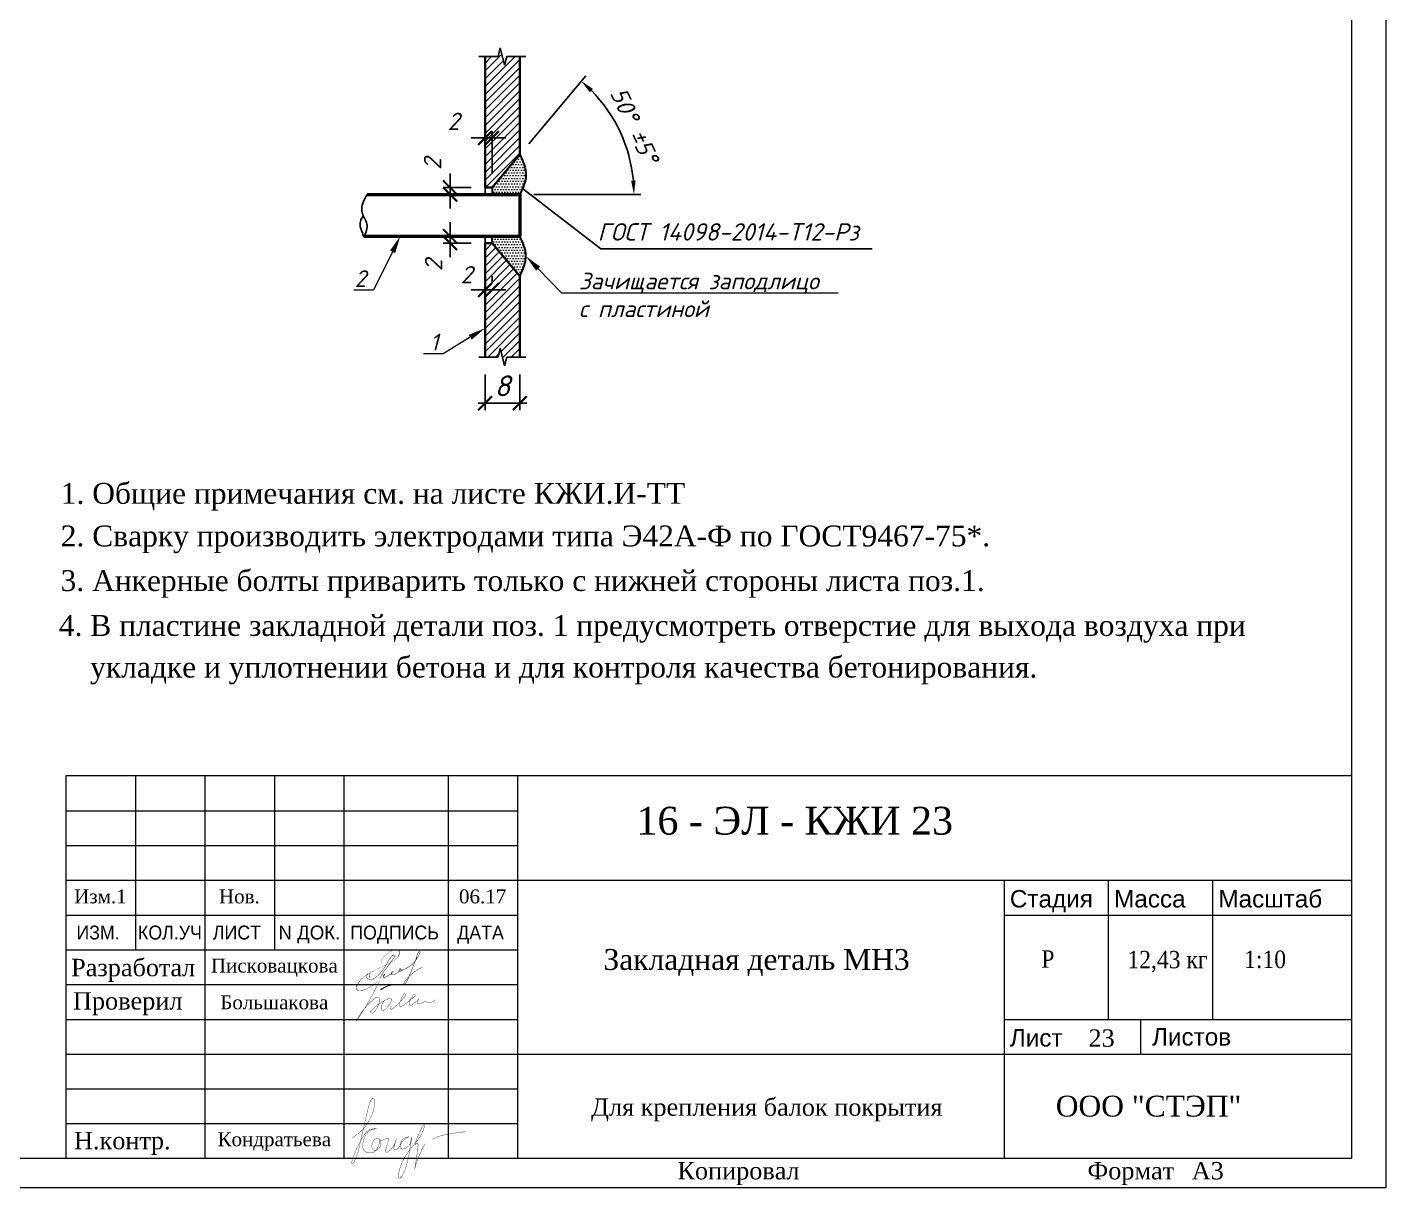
# Model space of a CAD drawing. Header units: millimetres. Extents: x 321124 to 407260, y -209908 to -138111.
# Drawn here: x 342040 to 361589, y -209908 to -193218 of the extents above; entities that cross this region are included whole.
import ezdxf
from ezdxf import colors
from ezdxf.entities.mleader import LeaderData, LeaderLine
from ezdxf.enums import TextEntityAlignment as Align
from ezdxf.math import Vec2, Vec3

# ---------------------------------------------------------------- set-up
doc = ezdxf.new("R2010")
doc.units = ezdxf.units.MM
doc.layers.get('Defpoints').update_dxf_attribs({"color": 1, "lineweight": 0})
for name, color, linetype, lineweight in [('!!! Подписи', 7, 'Continuous', 40), ('!!ПОДПИСИ', 7, 'Continuous', 13), ('#Dimensions', 7, 'Continuous', 9), ('k_ Арм. Каркасы', 1, 'Continuous', 35), ('k_ Арматура', 3, 'Continuous', 50), ('k_ Размеры', 7, 'Continuous', 15), ('k_ Штриховка', 8, 'Continuous', 5), ('к_Сварка', 132, 'Continuous', 30), ('размеры', 5, 'Continuous', 20), ('тонкие', 250, 'Continuous', 5), ('Штамп', 7, 'Continuous', 5)]:
    doc.layers.add(name, color=color, linetype=linetype, lineweight=lineweight)
doc.styles.add('20', font='arial.ttf', dxfattribs={"height": 200})
doc.styles.add('25', font='times.ttf', dxfattribs={"height": 250})
doc.styles.add('300', font='times.ttf', dxfattribs={"width": 0.9, "height": 300})
doc.styles.add('350', font='times.ttf', dxfattribs={"height": 350})
doc.styles.get("Standard").update_dxf_attribs({"font": 'isocpeur.ttf'})
doc.styles.add('STEP PR', font='isocpeui.ttf')
doc.styles.add('style25', font='times.ttf', dxfattribs={"height": 250})
doc.styles.add('style30', font='times.ttf', dxfattribs={"height": 300})
doc.dimstyles.new('10', dxfattribs={"dimtxt": 300, "dimasz": 200, "dimexe": 100, "dimexo": 250, "dimgap": 100, "dimtad": 1, "dimdec": 0, "dimlfac": 0.1, "dimdsep": 46, "dimtxsty": '300', "dimblk": 'ARCHTICK', "dimcen": 100, "dimdle": 100, "dimadec": 0, "dimazin": 2, "dimtfac": 1, "dimtdec": 0, "dimtmove": 1, "dimatfit": 3, "dimfxl": 0, "dimtolj": 1, "dimtzin": 0, "dimarcsym": 0})
doc.dimstyles.new('100!', dxfattribs={"dimscale": 100, "dimtxt": 2.5, "dimasz": 2, "dimexe": 1, "dimexo": 2, "dimgap": 0.7, "dimtad": 1, "dimdec": 4, "dimlfac": -1, "dimdsep": 46, "dimtxsty": 'Standard', "dimblk": 'ARCHTICK', "dimcen": 2, "dimdle": 1, "dimclrt": 1, "dimadec": 4, "dimazin": 0, "dimtfac": 1, "dimtdec": 4, "dimtofl": 0, "dimtmove": 1, "dimatfit": 3, "dimfxl": 0, "dimtolj": 1, "dimtzin": 0, "dimarcsym": 0})
doc.dimstyles.new('STEP PR', dxfattribs={"dimscale": 100, "dimtxt": 2.5, "dimasz": 2, "dimexe": 1, "dimexo": 2, "dimgap": 1, "dimtad": 1, "dimdec": 4, "dimlfac": -1, "dimtxsty": 'STEP PR', "dimblk": 'ARCHTICK', "dimcen": 2, "dimdle": 1.5, "dimclrt": 7, "dimadec": 0, "dimazin": 0, "dimtfac": 1, "dimtdec": 4, "dimtmove": 1, "dimatfit": 3, "dimldrblk": 'DOTSMALL', "dimfxl": 0, "dimtolj": 1, "dimtzin": 0, "dimarcsym": 0})

# ---------------------------------------------------------------- blocks, each defined once
blk = doc.blocks.new('ЭлПодпись_ Кондратьева')
at = {"lineweight": 5, "const_width": 0.05}
for points in [[(-0.78, 3.02), (-0.64, 3.11), (-0.46, 3.21), (-0.26, 3.32), (-0.04, 3.44), (0.19, 3.58), (0.42, 3.73), (0.65, 3.89), (0.87, 4.05), (1.08, 4.23), (1.27, 4.41), (1.44, 4.6), (1.6, 4.78), (1.75, 4.96), (1.88, 5.14), (2, 5.31), (2.1, 5.46), (2.2, 5.6), (2.28, 5.73), (2.36, 5.84), (2.42, 5.95), (2.48, 6.04), (2.53, 6.13), (2.58, 6.22), (2.62, 6.29), (2.66, 6.37), (2.69, 6.44), (2.72, 6.52), (2.75, 6.59), (2.78, 6.66), (2.8, 6.74), (2.83, 6.81), (2.86, 6.89), (2.88, 6.97), (2.91, 7.05), (2.94, 7.13), (2.96, 7.22), (2.99, 7.3), (3.02, 7.39), (3.04, 7.48), (3.07, 7.57), (3.09, 7.66), (3.11, 7.74), (3.13, 7.83), (3.15, 7.91), (3.15, 7.98), (3.15, 8.06), (3.14, 8.12), (3.13, 8.18), (3.1, 8.23), (3.06, 8.27), (3.01, 8.3), (2.95, 8.31), (2.9, 8.32), (2.83, 8.31), (2.77, 8.28), (2.71, 8.24), (2.65, 8.18), (2.59, 8.11), (2.53, 8.03), (2.47, 7.93), (2.42, 7.83), (2.36, 7.73), (2.31, 7.62), (2.27, 7.52), (2.22, 7.42), (2.18, 7.32), (2.13, 7.22), (2.09, 7.12), (2.05, 7.02), (2.01, 6.92), (1.96, 6.81), (1.92, 6.69), (1.87, 6.56), (1.82, 6.43), (1.77, 6.29), (1.71, 6.14), (1.66, 5.98), (1.6, 5.81), (1.53, 5.63), (1.46, 5.44), (1.39, 5.24), (1.32, 5.03), (1.24, 4.82), (1.16, 4.61), (1.09, 4.4), (1.01, 4.18), (0.93, 3.97), (0.86, 3.77), (0.78, 3.58), (0.71, 3.39), (0.65, 3.2), (0.58, 3.03), (0.52, 2.85), (0.46, 2.68), (0.39, 2.51), (0.33, 2.34), (0.27, 2.17), (0.21, 2), (0.15, 1.83), (0.09, 1.66), (0.04, 1.5), (-0.02, 1.35), (-0.07, 1.21), (-0.12, 1.08), (-0.17, 0.96), (-0.21, 0.86), (-0.26, 0.76), (-0.3, 0.68), (-0.34, 0.6), (-0.38, 0.52), (-0.42, 0.46), (-0.45, 0.39), (-0.48, 0.33), (-0.52, 0.27), (-0.54, 0.21), (-0.58, 0.14), (-0.63, 0.07), (-0.85, -0.3)], [(1.15, 3.42), (1.2, 3.47), (1.25, 3.52), (1.29, 3.57), (1.34, 3.61), (1.4, 3.66), (1.45, 3.7), (1.51, 3.74), (1.57, 3.78), (1.63, 3.82), (1.7, 3.85), (1.77, 3.88), (1.85, 3.91), (1.94, 3.94), (2.03, 3.96), (2.12, 3.97), (2.22, 3.98), (2.32, 3.99), (2.42, 4), (2.51, 4), (2.6, 4), (2.68, 4), (2.74, 4), (2.79, 3.99), (2.82, 3.99), (2.84, 3.98), (2.83, 3.98), (2.8, 3.97), (2.75, 3.97), (2.62, 3.95), (2.54, 3.94), (2.45, 3.93), (2.35, 3.92), (2.26, 3.91), (2.16, 3.89), (2.07, 3.87), (1.99, 3.84), (1.91, 3.81), (1.84, 3.78), (1.77, 3.75), (1.71, 3.71), (1.65, 3.67), (1.6, 3.62), (1.55, 3.58), (1.5, 3.53), (1.45, 3.48), (1.4, 3.43), (1.35, 3.38), (1.3, 3.32), (1.25, 3.26), (1.21, 3.2), (1.16, 3.14), (1.12, 3.08), (1.08, 3.02), (1.04, 2.96), (1.01, 2.9), (0.97, 2.83), (0.94, 2.77), (0.91, 2.7), (0.88, 2.64), (0.85, 2.57), (0.79, 2.44)], [(-0.85, -0.3), (-0.95, -0.44), (-1.04, -0.54), (-1.17, -0.59), (-1.25, -0.56), (-1.25, -0.5), (-1.24, -0.42), (-1.22, -0.35), (-1.19, -0.26), (-1.13, -0.13), (-1.1, -0.03), (-1.05, 0.07), (-1.02, 0.16), (-0.97, 0.25), (-0.92, 0.37), (-0.85, 0.48), (-0.71, 0.72), (-0.58, 0.94), (-0.47, 1.17), (-0.4, 1.31), (-0.26, 1.53), (-0.21, 1.64), (-0.06, 1.85), (0.12, 2.13), (0.39, 2.5), (0.53, 2.7), (0.61, 2.79), (0.75, 2.95), (0.99, 3.25), (1.15, 3.42)], [(0.79, 2.44), (0.7, 2.18), (0.65, 1.95), (0.61, 1.77), (0.59, 1.61), (0.59, 1.48), (0.61, 1.37), (0.63, 1.28), (0.66, 1.2), (0.69, 1.13), (0.72, 1.07), (0.75, 1.02), (0.79, 0.97), (0.83, 0.93), (0.87, 0.9), (0.91, 0.87), (0.95, 0.84), (0.99, 0.81), (1.02, 0.78), (1.06, 0.76), (1.1, 0.74), (1.14, 0.72), (1.18, 0.7), (1.22, 0.69), (1.26, 0.67), (1.3, 0.66), (1.34, 0.65), (1.38, 0.64), (1.42, 0.63), (1.46, 0.63), (1.51, 0.62), (1.55, 0.62), (1.59, 0.61), (1.64, 0.61), (1.69, 0.61), (1.73, 0.61), (1.78, 0.61), (1.83, 0.61), (1.87, 0.62), (1.92, 0.62), (1.97, 0.63), (2.02, 0.65), (2.07, 0.66), (2.13, 0.69), (2.18, 0.71), (2.24, 0.74), (2.29, 0.78), (2.36, 0.83), (2.42, 0.88), (2.49, 0.94), (2.56, 1.01), (2.64, 1.1), (2.72, 1.22), (2.81, 1.36), (2.9, 1.54), (3, 1.76), (3.1, 2.03)], [(3.1, 2.03), (3.13, 2.05), (3.14, 2.09), (3.15, 2.14), (3.15, 2.19), (3.15, 2.25), (3.13, 2.31), (3.1, 2.36), (3.07, 2.41), (3.03, 2.45), (2.97, 2.48), (2.91, 2.51), (2.85, 2.52), (2.78, 2.53), (2.71, 2.53), (2.64, 2.53), (2.58, 2.51), (2.51, 2.49), (2.45, 2.46), (2.39, 2.43), (2.33, 2.39), (2.28, 2.35), (2.23, 2.3), (2.19, 2.24), (2.14, 2.18), (2.1, 2.12), (2.07, 2.05), (2.03, 1.98), (2.01, 1.9), (1.98, 1.82), (1.96, 1.75), (1.94, 1.67), (1.92, 1.59), (1.91, 1.5), (1.91, 1.42), (1.91, 1.35), (1.91, 1.27), (1.93, 1.2), (1.95, 1.13), (1.98, 1.07), (2.02, 1.01), (2.07, 0.96), (2.13, 0.92), (2.19, 0.89), (2.27, 0.87), (2.35, 0.86), (2.43, 0.86), (2.52, 0.88), (2.61, 0.91), (2.71, 0.97), (2.8, 1.03), (2.89, 1.11), (2.98, 1.2), (3.06, 1.3), (3.13, 1.4), (3.19, 1.51), (3.23, 1.62), (3.26, 1.73), (3.27, 1.84), (3.28, 1.94), (3.27, 2.04), (3.26, 2.12), (3.24, 2.19), (3.22, 2.24), (3.2, 2.28), (3.19, 2.3), (3.17, 2.29), (3.17, 2.28), (3.17, 2.26), (3.19, 2.23), (3.22, 2.21), (3.26, 2.19), (3.32, 2.18), (3.4, 2.18), (3.5, 2.2), (3.61, 2.22), (3.72, 2.25), (3.84, 2.29), (3.95, 2.32), (4.06, 2.35), (4.15, 2.38), (4.24, 2.4), (4.3, 2.41), (4.36, 2.42), (4.39, 2.41), (4.42, 2.38), (4.43, 2.35), (4.43, 2.29), (4.41, 2.22), (4.38, 2.14), (4.34, 2.03), (4.3, 1.91), (4.24, 1.79), (4.18, 1.65), (4.12, 1.51), (4.06, 1.37), (4, 1.23), (3.94, 1.09), (3.89, 0.96), (3.85, 0.84), (3.82, 0.72), (3.79, 0.63), (3.79, 0.54), (3.8, 0.48), (3.82, 0.43), (3.87, 0.41), (3.93, 0.41), (4.01, 0.42), (4.1, 0.46), (4.19, 0.5), (4.29, 0.55), (4.39, 0.62), (4.49, 0.68), (4.59, 0.75), (4.67, 0.83), (4.76, 0.9), (4.84, 0.98), (4.92, 1.07), (4.99, 1.15), (5.06, 1.24), (5.12, 1.34), (5.18, 1.44), (5.24, 1.54), (5.3, 1.64), (5.35, 1.74), (5.39, 1.83), (5.43, 1.92), (5.47, 2), (5.5, 2.07), (5.53, 2.13), (5.55, 2.17), (5.56, 2.21), (5.57, 2.22), (5.57, 2.22), (5.56, 2.21), (5.55, 2.18), (5.53, 2.13), (5.5, 2.07), (5.46, 1.98), (5.42, 1.89), (5.38, 1.79), (5.33, 1.68), (5.28, 1.57), (5.23, 1.46), (5.18, 1.35), (5.13, 1.24), (5.09, 1.14), (5.06, 1.05), (5.03, 0.97), (5.01, 0.89), (5, 0.82), (5, 0.75), (5.02, 0.7), (5.06, 0.65), (5.11, 0.62), (5.17, 0.6), (5.24, 0.59), (5.32, 0.6), (5.41, 0.63), (5.51, 0.68), (5.61, 0.76), (5.71, 0.87), (5.81, 0.99), (5.92, 1.13), (6.03, 1.27), (6.15, 1.42), (6.28, 1.57), (6.41, 1.7), (6.54, 1.82), (6.69, 1.92), (6.83, 2), (6.97, 2.06), (7.1, 2.11), (7.21, 2.14), (7.3, 2.17), (7.35, 2.19), (7.36, 2.2), (7.33, 2.21), (7.26, 2.22), (7.16, 2.22), (7.04, 2.21), (6.9, 2.18), (6.75, 2.15), (6.61, 2.09), (6.48, 2.02), (6.36, 1.93), (6.26, 1.81), (6.17, 1.69), (6.1, 1.56), (6.04, 1.42), (6, 1.28), (5.97, 1.15), (5.95, 1.03), (5.95, 0.93), (5.96, 0.83), (5.98, 0.76), (6.02, 0.69), (6.07, 0.65), (6.14, 0.61), (6.22, 0.59), (6.32, 0.59), (6.43, 0.6), (6.56, 0.63), (6.69, 0.67), (6.82, 0.72), (6.96, 0.79), (7.08, 0.86), (7.2, 0.94), (7.3, 1.03), (7.38, 1.13), (7.44, 1.23), (7.49, 1.33), (7.53, 1.44), (7.56, 1.54), (7.58, 1.64), (7.6, 1.73), (7.62, 1.81), (7.64, 1.89), (7.67, 1.95), (7.69, 2), (7.71, 2.04), (7.73, 2.06), (7.75, 2.07), (7.76, 2.06), (7.76, 2.04), (7.75, 2), (7.74, 1.95), (7.72, 1.87), (7.69, 1.78), (7.65, 1.67), (7.61, 1.54), (7.56, 1.39), (7.51, 1.22), (7.46, 1.03), (7.4, 0.81), (7.33, 0.59), (7.26, 0.34), (7.19, 0.08), (7.11, -0.19), (7.02, -0.47), (6.92, -0.76), (6.81, -1.05), (6.7, -1.35), (6.58, -1.64), (6.46, -1.93), (6.33, -2.2), (6.2, -2.46), (6.07, -2.7), (5.93, -2.92), (5.8, -3.11), (5.67, -3.26), (5.55, -3.38), (5.44, -3.47), (5.34, -3.51), (5.26, -3.51), (5.21, -3.47), (5.18, -3.38), (5.18, -3.24), (5.21, -3.06), (5.27, -2.85), (5.34, -2.6), (5.44, -2.34), (5.56, -2.06), (5.69, -1.78), (5.84, -1.5), (6, -1.23), (6.16, -0.97), (6.34, -0.72), (6.53, -0.48), (6.72, -0.25), (6.91, -0.02), (7.11, 0.19), (7.31, 0.4), (7.51, 0.59), (7.71, 0.78), (7.9, 0.97), (8.09, 1.15), (8.28, 1.32), (8.46, 1.49), (8.63, 1.67), (8.79, 1.84), (8.94, 2.01), (9.08, 2.19), (9.2, 2.36), (9.32, 2.53), (9.42, 2.7), (9.51, 2.86), (9.59, 3.02), (9.65, 3.18), (9.71, 3.32), (9.74, 3.45), (9.76, 3.56), (9.76, 3.63), (9.73, 3.66), (9.68, 3.65), (9.59, 3.57), (9.47, 3.42), (9.32, 3.21), (9.14, 2.94), (8.95, 2.63), (8.75, 2.3), (8.56, 1.98), (8.4, 1.68), (8.26, 1.42), (8.16, 1.22), (8.11, 1.1), (8.11, 1.04), (8.14, 1.03), (8.2, 1.06), (8.27, 1.11), (8.34, 1.15), (8.42, 1.19), (8.48, 1.2), (8.52, 1.17), (8.53, 1.09), (8.53, 0.98), (8.52, 0.83), (8.48, 0.64), (8.43, 0.41), (8.37, 0.16), (8.29, -0.13), (8.21, -0.45), (8.12, -0.78), (8.02, -1.12), (7.93, -1.44), (7.85, -1.74), (7.77, -2.01), (7.71, -2.22), (7.67, -2.37), (7.64, -2.44), (7.64, -2.45), (7.66, -2.4), (7.7, -2.3), (7.75, -2.16), (7.81, -2), (7.88, -1.81), (7.97, -1.63), (8.06, -1.44), (8.16, -1.25), (8.26, -1.07), (8.37, -0.89), (8.47, -0.71), (8.58, -0.54), (8.69, -0.36), (8.8, -0.19), (8.9, -0.01), (9, 0.16), (9.1, 0.32), (9.2, 0.47), (9.31, 0.62), (9.41, 0.75), (9.53, 0.86), (9.65, 0.96)], [(10.68, 1.41), (10.93, 1.54), (11.14, 1.63), (11.33, 1.69), (11.49, 1.74), (11.63, 1.76), (11.75, 1.78), (11.88, 1.79), (12, 1.8), (12.14, 1.82), (12.3, 1.85), (12.54, 1.87), (12.86, 1.9), (13.29, 1.92), (13.87, 1.95), (14.62, 1.96), (15.57, 1.97)]]:
    blk.add_lwpolyline(points, dxfattribs=at)
blk = doc.blocks.new('ЭлПодп_ Большакова')
at = {"const_width": 0.05}
for points in [[(5.12, 5.48, -0.036246), (1.8, -0.28, -0.114701), (4.56, 3.12, -0.335137), (5.18, 2.99, -0.174838), (4.3, 0.97, -0.569219), (3.84, 1.1, -0.132581), (6.51, 3, -0.31779), (6.89, 2.84, -0.148184), (5.92, 1.4, -0.449829), (5.4, 1.4, -0.193685), (5.78, 2.63)], [(6.96, 1.99, 0.240539), (6.72, 1.57, 0.67885), (7, 1.5, 0.047623), (8.8, 3.3, 0.477245), (8.69, 3.72, 0.098829), (7.95, 2.04, 0.574418), (8.28, 1.85, 0.049964), (10.23, 3.33, 1.208797), (9.97, 3.5, 0.113838), (9.38, 2.17, 0.60443), (9.76, 2.07, 0.055054), (10.77, 2.91, 0.108555), (10.59, 2.24, 0.175998), (11.28, 2.42, -0.218146), (12.13, 2.42, 0.234828), (13.14, 2.81)]]:
    blk.add_lwpolyline(points, format="xyb", dxfattribs=at)
blk.add_lwpolyline([(5.3, 4.24, 0.2, 0.05, -0.154207), (7.29, 4.98, 0.05, 0.05, 0)], format="xyseb")
blk = doc.blocks.new('ЭлПодп_ Писковацкова')
at = {"ltscale": 100}
h = blk.add_hatch(color=256, dxfattribs=at)
h.paths.add_polyline_path([(-0.32, -2.25, -0.120674), (1.18, -0.19, -0.003894), (1.52, 0.04, 0.005406), (1.05, -0.28, 0.120674), (-0.46, -2.34, 0.618253), (0.21, -3.26, 0.144344), (2.27, -2.61, 0.018148), (3.43, -1.89, -0.016031), (2.41, -2.52, -0.144344), (0.35, -3.17, -0.618253)])
h.paths.add_polyline_path([(8.88, 5.93, 0.13127), (8.02, 5.92, 0.001442), (7.99, 5.9, -0.037089), (8.75, 5.84, -0.412279), (9.18, 5.14, -0.047626), (8.73, 4.11, 0.13439), (9.32, 5.23, 0.412279)])
h = blk.add_hatch(color=256, dxfattribs=at)
edge = h.paths.add_edge_path()
edge.add_arc((5.78, -0.18), 0.156, 186.9947, 274.7415, ccw=False)
edge.add_arc((6.88, -0.17), 1.26, 158.1585, 181.4107, ccw=False)
edge.add_arc((5.97, 0.13), 0.314, 114.0607, 146.8585, ccw=False)
edge.add_arc((5.87, 0.35), 0.0718, -44.2735, 112.4585, ccw=False)
edge.add_arc((-94.96, 64.37), 119.52, 327.4419, 327.5797, ccw=False)
edge.add_arc((6.26, -0.24), 0.574, 148.7118, 176.4657)
edge.add_arc((5.92, -0.2), 0.229, 180.6909, 221.2684)
edge.add_arc((5.74, -0.29), 0.0681, 273.0544, 313.6319)
blk.add_hatch(color=256, dxfattribs=at).paths.add_polyline_path([(7.71, 0.77, -0.13099), (7.52, 0.73, -0.457938), (7.46, 0.79, -0.035865), (7.5, 0.94, 0.073282), (7.41, 0.77, 0.062982), (7.34, 0.54)])
for points, const_width in [([(5.21, 2.93, -0.233334), (5.38, 3.9, -0.174568), (8.02, 5.92, -0.13127), (8.88, 5.93, -0.412279), (9.32, 5.23, -0.174651), (8.46, 3.86, -0.08251), (6.76, 2.73, 0.060149), (1.18, -0.19, 0.120674), (-0.32, -2.25, 0.618253), (0.35, -3.17, 0.144344), (2.41, -2.52, 0.032048), (4.42, -1.2)], 0.05), ([(8.28, 4.56, 0.116613), (8.02, 4.75, 0.235202), (7.65, 4.68, 0.049514), (6.65, 3.28, -0.043476), (5.36, 1.2, -0.055055), (3.68, -0.43, -0.20167), (2.53, -0.72, -0.170845), (1.85, -0.3, -0.173578), (1.89, 0.33, -0.32678), (2.21, 0.55, -0.331888), (2.47, 0.41, -0.059302), (2.44, -0.15, 0.621611), (2.58, -0.18), (2.67, -0.09)], 0.1), ([(4.88, -0.47, -0.057291), (5.86, 1.22, 0.008489), (8.28, 4.56)], 0.1), ([(7.99, 5.9, -0.037089), (8.75, 5.84, -0.412279), (9.18, 5.14, -0.047626), (8.73, 4.11, -0.047626)], 0.05), ([(14.41, 2.03, 0.05803), (12.59, 0.97, 0.073128), (10.68, -0.83, 0.095936), (10.18, -1.81, 0.890388), (10.33, -1.91, 0.077303), (10.97, -0.96, 0.016701), (12.34, 2.28, 0.028782), (13.13, 4.51, -0.052172), (13.59, 5.51, -0.706562), (13.86, 5.39, -0.044295), (13.54, 4.61, -0.055726), (12.44, 3, -0.091431), (9.78, 1.29, -0.530665), (9.68, 1.37, -0.191005), (9.73, 1.53)], 0.1), ([(2.32, 0.54, 0.014412), (1.05, -0.28, 0.120674), (-0.46, -2.34, 0.618253), (0.21, -3.26, 0.144344), (2.27, -2.61, 0.032048), (4.29, -1.29)], 0.05), ([(9.86, 1.61, -0.098957), (9.54, 1.18, -0.095894), (9.22, 1.04, -0.516977), (9.09, 1.18, -0.051005), (9.18, 1.49, -0.095958), (9.33, 1.72, -0.627395), (9.52, 1.67, -0.126867), (9.45, 1.42, -0.026848), (9.04, 0.99, -0.12797), (7.56, 0.29, -0.408838), (7.33, 0.46, -0.085013), (7.41, 0.77, -0.174263), (7.68, 1.11, -0.429276), (7.84, 0.98, -0.125956), (7.71, 0.77), (7.23, 0.47, -0.049685), (5.79, -0.34, -0.402742), (5.62, -0.2, -0.101806), (5.71, 0.3, -0.144093), (5.85, 0.42, -0.815086), (5.92, 0.3, -0.000602), (5.77, 0.06, 0.121695), (5.69, -0.21, 0.209904), (5.76, -0.37)], 0.1)]:
    blk.add_lwpolyline(points, format="xyb", dxfattribs=dict(at, const_width=const_width))
blk.add_solid([(13.07, 4.31), (12.82, 3.48), (13.1, 4.15), (13.27, 4.13)], dxfattribs=at)
blk = doc.blocks.new('_ArchTick')
at = {"color": 0, "linetype": 'ByBlock', "const_width": 0.15}
blk.add_lwpolyline([(-0.5, -0.5), (0.5, 0.5)], dxfattribs=at)
blk = doc.blocks.new('*D122')
at = {"color": 0, "lineweight": -2}
for p, q in [((348628, -194811), (348428, -194811)), ((348628, -195323), (348628, -194711)), ((348628, -194811), (348728, -194811)), ((348728, -195323), (348728, -194711)), ((348728, -194811), (348928, -194811))]:
    blk.add_line(p, q, dxfattribs=at)
at = {"layer": 'Defpoints', "color": 0, "lineweight": 0}
for p in [(348728, -194811), (348628, -195523), (348728, -195523)]:
    blk.add_point(p, dxfattribs=at)
at = {"color": 0, "lineweight": -2, "xscale": 200, "yscale": 200, "zscale": 200}
blk.add_blockref('_ArchTick', (348628, -194811), dxfattribs=at)
at = {"color": 0, "lineweight": -2, "xscale": 200, "yscale": 200, "zscale": 200, "rotation": 180}
blk.add_blockref('_ArchTick', (348728, -194811), dxfattribs=at)
at = {"color": 7, "insert": (348175, -194572), "char_height": 250, "attachment_point": 5, "style": 'STEP PR'}
blk.add_mtext('\\A1;2', dxfattribs=at)
blk = doc.blocks.new('_DotSmall')
at = {"color": 0, "linetype": 'ByBlock', "const_width": 0.5}
blk.add_lwpolyline([(-0.0625, 0, 1), (0.0625, 0, 1)], format="xyb", close=True, dxfattribs=at)
blk = doc.blocks.new('*D123')
at = {"color": 0, "lineweight": -2}
for p, q in [((348124, -195523), (348124, -195323)), ((348428, -195523), (348024, -195523)), ((348428, -195623), (348024, -195623)), ((348124, -195523), (348124, -195623)), ((348124, -195623), (348124, -195823))]:
    blk.add_line(p, q, dxfattribs=at)
at = {"layer": 'Defpoints', "color": 0, "lineweight": 0}
for p in [(348124, -195623), (348628, -195523), (348628, -195623)]:
    blk.add_point(p, dxfattribs=at)
at = {"color": 0, "lineweight": -2, "xscale": 200, "yscale": 200, "zscale": 200}
for p, rotation in [((348124, -195523), 270), ((348124, -195623), 90)]:
    blk.add_blockref('_ArchTick', p, dxfattribs=dict(at, rotation=rotation))
at = {"color": 7, "insert": (347872, -195184), "char_height": 250, "attachment_point": 5, "rotation": 90, "style": 'STEP PR'}
blk.add_mtext('\\A1;2', dxfattribs=at)
blk = doc.blocks.new('*D124')
at = {"color": 0, "lineweight": -2}
for p, q in [((348628, -196523), (348628, -197096)), ((348728, -196796), (348728, -196896)), ((348628, -196996), (348428, -196996)), ((348628, -196996), (348728, -196996)), ((348728, -196996), (348928, -196996))]:
    blk.add_line(p, q, dxfattribs=at)
at = {"layer": 'Defpoints', "color": 0, "lineweight": 0}
for p in [(348628, -196323), (348728, -196996), (348728, -196996)]:
    blk.add_point(p, dxfattribs=at)
at = {"color": 0, "lineweight": -2, "xscale": 200, "yscale": 200, "zscale": 200}
blk.add_blockref('_ArchTick', (348628, -196996), dxfattribs=at)
at = {"color": 0, "lineweight": -2, "xscale": 200, "yscale": 200, "zscale": 200, "rotation": 180}
blk.add_blockref('_ArchTick', (348728, -196996), dxfattribs=at)
at = {"color": 7, "insert": (348362, -196777), "char_height": 250, "attachment_point": 5, "style": 'STEP PR'}
blk.add_mtext('\\A1;2', dxfattribs=at)
blk = doc.blocks.new('*D125')
at = {"color": 0, "lineweight": -2}
for p, q in [((348124, -196223), (348124, -196023)), ((348428, -196223), (348024, -196223)), ((348124, -196223), (348124, -196323)), ((348428, -196323), (348024, -196323)), ((348124, -196323), (348124, -196523))]:
    blk.add_line(p, q, dxfattribs=at)
at = {"layer": 'Defpoints', "color": 0, "lineweight": 0}
for p in [(348628, -196223), (348124, -196323), (348628, -196323)]:
    blk.add_point(p, dxfattribs=at)
at = {"color": 0, "lineweight": -2, "xscale": 200, "yscale": 200, "zscale": 200}
for p, rotation in [((348124, -196223), 270), ((348124, -196323), 90)]:
    blk.add_blockref('_ArchTick', p, dxfattribs=dict(at, rotation=rotation))
at = {"color": 7, "insert": (347887, -196641), "char_height": 250, "attachment_point": 5, "rotation": 90, "style": 'STEP PR'}
blk.add_mtext('\\A1;2', dxfattribs=at)
blk = doc.blocks.new('*D126')
at = {"color": 0, "lineweight": -2}
for p, q in [((349257, -194893), (350076, -193917)), ((349328, -195623), (350871, -195623))]:
    blk.add_line(p, q, dxfattribs=at)
blk.add_arc((348644, -195623), 2127, 5.3892, 44.6108, dxfattribs=at)
at = {"color": 0, "lineweight": 0}
for points in [[(350136, -194154), (350181, -194105), (350012, -193993)], [(350795, -195422), (350729, -195425), (350771, -195623)]]:
    blk.add_solid(points, dxfattribs=at)
at = {"layer": 'Defpoints', "color": 0, "lineweight": 0}
for p in [(349128, -195046), (350682, -195013), (346930, -195623), (348728, -195523), (349128, -195623)]:
    blk.add_point(p, dxfattribs=at)
at = {"color": 7, "insert": (350776, -194629), "char_height": 250, "attachment_point": 5, "rotation": 295, "style": 'STEP PR'}
blk.add_mtext('\\A1;50° ±5°', dxfattribs=at)
blk = doc.blocks.new('*U121')
at = {"color": 0, "linetype": 'ByBlock', "lineweight": -2}
for p, q in [((2.75, 0), (3.0625, 1.25)), ((3.0625, 1.25), (3.6875, -1.25)), ((2.75, 0), (0, 0)), ((3.6875, -1.25), (4, 0)), ((6.75, 0), (4, 0))]:
    blk.add_line(p, q, dxfattribs=at)
blk = doc.blocks.new('*U120')
at = {"color": 0, "linetype": 'ByBlock', "lineweight": -2}
for p, q in [((2.75, 0), (3.0625, 1.25)), ((3.0625, 1.25), (3.6875, -1.25)), ((2.75, 0), (0, 0)), ((3.6875, -1.25), (4, 0)), ((6.75, 0), (4, 0))]:
    blk.add_line(p, q, dxfattribs=at)
blk = doc.blocks.new('*D127')
at = {"layer": 'Defpoints', "color": 0, "lineweight": 0, "ltscale": 5}
for p in [(348628, -197961), (349128, -197961), (349128, -198625)]:
    blk.add_point(p, dxfattribs=at)
at = {"layer": 'k_ Размеры', "color": 0, "lineweight": -2, "ltscale": 5}
for p, q in [((348628, -198211), (348628, -198725)), ((349128, -198211), (349128, -198725)), ((348528, -198625), (349228, -198625))]:
    blk.add_line(p, q, dxfattribs=at)
at = {"layer": 'k_ Размеры', "color": 0, "lineweight": -2, "ltscale": 5, "xscale": 200, "yscale": 200, "zscale": 200, "rotation": 180}
blk.add_blockref('_ArchTick', (348628, -198625), dxfattribs=at)
at = {"layer": 'k_ Размеры', "color": 0, "lineweight": -2, "ltscale": 5, "xscale": 200, "yscale": 200, "zscale": 200}
blk.add_blockref('_ArchTick', (349128, -198625), dxfattribs=at)
at = {"layer": 'k_ Размеры', "color": 0, "ltscale": 5, "insert": (348878, -198375), "char_height": 300, "attachment_point": 5, "style": 'STEP PR'}
blk.add_mtext('\\A1;8', dxfattribs=at)

msp = doc.modelspace()

# ---------------------------------------------------------------- hatches: boundary and pattern name
at = {"layer": 'k_ Штриховка'}
h = msp.add_hatch(dxfattribs=at)
h.set_pattern_fill('ANSI31', color=251, scale=25)
h.set_pattern_definition([(45, (-11485423.81, 7441633.68), (-56.12660076, 56.12660076), [])])
h.paths.add_polyline_path([(349128.17356, -193639.57937), (348940.67356, -193639.57937), (348909.42356, -193764.57937), (348846.92356, -193514.57937), (348815.67356, -193639.57937), (348628.17356, -193639.57937), (348628.17356, -195522.87672), (348728.17356, -195522.87672), (349128.17356, -195046.17528)])
h.paths.add_polyline_path([(349128.17356, -196799.57815), (348728.17356, -196322.87672), (348628.17356, -196322.87672), (348628.17356, -197960.61775), (348815.67356, -197960.61775), (348846.92356, -197835.61775), (348909.42356, -198085.61775), (348940.67356, -197960.61775), (349128.17356, -197960.61775)])
h = msp.add_hatch(dxfattribs=at)
h.set_pattern_fill('DOTS', color=251, scale=25)
h.set_pattern_definition([(0, (-11485423.808, 7441633.68), (19.84375, 39.6875), [0, -39.6875])])
edge = h.paths.add_edge_path()
edge.add_line((348728.17356, -195522.87672), (348728.17356, -195622.87672))
edge.add_line((348728.17356, -195622.87672), (349128.17356, -195622.87672))
edge.add_spline(control_points=[(349128.17356, -195622.87672), (349171.58025, -195529.86072), (349260.92511, -195338.40401), (349173.25212, -195145.40764), (349128.17356, -195046.17528)], knot_values=[0, 0, 0, 0, 293.0733450601, 603.2388251249, 603.2388251249, 603.2388251249, 603.2388251249], degree=3, periodic=0)
edge.add_line((349128.17356, -195046.17528), (348728.17356, -195522.87672))
edge = h.paths.add_edge_path()
edge.add_spline(control_points=[(349128.17356, -196799.57815), (349173.25212, -196700.3458), (349260.92511, -196507.34943), (349171.58025, -196315.89271), (349128.17356, -196222.87672)], knot_values=[0, 0, 0, 0, 310.1654800648, 603.2388251249, 603.2388251249, 603.2388251249, 603.2388251249], degree=3, periodic=0)
edge.add_line((349128.17356, -196222.87672), (348728.17356, -196222.87672))
edge.add_line((348728.17356, -196222.87672), (348728.17356, -196322.87672))
edge.add_line((348728.17356, -196322.87672), (349128.17356, -196799.57815))

# ---------------------------------------------------------------- linework, layer by layer
for points in [[(348628.17356, -195522.87672), (348628.17356, -195622.87672)], [(348628.17356, -196222.87672), (348628.17356, -196322.87672)]]:
    msp.add_lwpolyline(points)
for points, knots in [([(346929.98079, -195622.87672), (346892.77771, -195691.41361), (346821.49549, -195822.73233), (346907.49822, -195989.83744), (346952.99406, -196095.35194), (346887.30309, -196224.26756), (346876.85949, -196223.9627)], [0, 0, 0, 0, 4.282091908, 8.204614529, 12.4310550672, 13.0216912554, 13.0216912554, 13.0216912554, 13.0216912554]), ([(346876.11003, -195926.72377), (346837.33671, -195985.32158), (346812.43456, -196083.16599), (346858.48215, -196150.48203), (346876.87049, -196226.46582), (346876.85949, -196227.72035)], [0, 0, 0, 0, 3.6201016644, 6.4324577887, 6.5076108841, 6.5076108841, 6.5076108841, 6.5076108841])]:
    msp.add_open_spline(points, degree=3, knots=knots)
at = {"layer": 'k_ Арм. Каркасы'}
for points in [[(348628.17356, -193639.57937), (348628.17356, -195522.87672)], [(349128.17356, -195046.17528), (349128.17356, -193639.57937)], [(348728.17356, -195522.87672), (349128.17356, -195046.17528)], [(348628.17356, -195522.87672), (348728.17356, -195522.87672)], [(348628.17356, -196322.87672), (348628.17356, -197960.61775)], [(348628.17356, -196322.87672), (348728.17356, -196322.87672)], [(348728.17356, -196322.87672), (349128.17356, -196799.57815)], [(349128.17356, -197960.61775), (349128.17356, -196799.57815)]]:
    msp.add_lwpolyline(points, dxfattribs=at)
at = {"layer": 'k_ Арматура'}
for points in [[(346929.98079, -195622.87672), (349128.17356, -195622.87672)], [(349128.17356, -195622.87672), (349128.17356, -196222.87672)], [(346881.83456, -196222.87672), (349128.17356, -196222.87672)]]:
    msp.add_lwpolyline(points, dxfattribs=at)
at = {"layer": 'к_Сварка'}
for points in [[(348728.17356, -195522.87672), (348728.17356, -195622.87672)], [(348728.17356, -196322.87672), (348728.17356, -196222.87672)]]:
    msp.add_lwpolyline(points, dxfattribs=at)
for points in [[(349128.17356, -195046.17528), (349216.61144, -195343.46532), (349128.17356, -195622.87672)], [(349128.17356, -196799.57815), (349216.61144, -196502.28811), (349128.17356, -196222.87672)]]:
    msp.add_spline(points, degree=3, dxfattribs=at)
at = {"layer": 'размеры'}
for p, q in [((361588.89071, -180207.65512), (361588.89071, -209907.65512)), ((356096.10046, -205984.98547), (361096.10046, -205984.98547)), ((356096.10046, -207484.98547), (361096.10046, -207484.98547)), ((361588.89071, -209907.65512), (321124.2312, -209907.65512))]:
    msp.add_line(p, q, dxfattribs=at)
at = {"layer": 'размеры', "color": 7}
for p, q in [((361096.10046, -203984.98547), (342596.10046, -203984.98547)), ((342596.10046, -203984.98547), (342596.10046, -209484.98547)), ((343596.10046, -203984.98547), (343596.10046, -206484.98547)), ((344596.10046, -203984.98547), (344596.10046, -209484.98547)), ((345596.10046, -203984.98547), (345596.10046, -206484.98547)), ((346596.10046, -203984.98547), (346596.10046, -209484.98547)), ((348096.10046, -203984.98547), (348096.10046, -209484.98547)), ((349096.10046, -203984.98547), (349096.10046, -209484.98547)), ((342596.10046, -204484.98547), (349096.10046, -204484.98547)), ((342596.10046, -204984.98547), (349096.10046, -204984.98547)), ((342596.10046, -205484.98547), (349096.10046, -205484.98547)), ((349096.10046, -205484.98547), (361096.10046, -205484.98547)), ((356096.10046, -205484.98547), (356096.10046, -209484.98547)), ((357596.10046, -205484.98547), (357596.10046, -207484.98547)), ((359096.10046, -205484.98547), (359096.10046, -207484.98547)), ((342596.10046, -205984.98547), (349096.10046, -205984.98547)), ((342596.10046, -206484.98547), (349096.10046, -206484.98547)), ((342596.10046, -206984.98547), (349096.10046, -206984.98547)), ((342596.10046, -207484.98547), (349096.10046, -207484.98547)), ((342596.10046, -207984.98547), (349096.10046, -207984.98547)), ((349096.10046, -207984.98547), (361096.10046, -207984.98547)), ((342596.10046, -208484.98547), (349096.10046, -208484.98547)), ((342596.10046, -208984.98547), (349096.10046, -208984.98547))]:
    msp.add_line(p, q, dxfattribs=at)
at = {"layer": 'размеры', "color": 0}
msp.add_line((358060.28676, -207484.98547), (358060.28676, -207984.98547), dxfattribs=at)
at = {"layer": 'тонкие'}
for p, q in [((361096.56326, -180707.65512), (361096.07501, -209484.98547)), ((361096.07501, -209484.98547), (323123.73484, -209484.98547))]:
    msp.add_line(p, q, dxfattribs=at)

# ---------------------------------------------------------------- block references
at = {"layer": '!!! Подписи', "xscale": 99.99999999999996, "yscale": 99.99999999999996, "zscale": 99.99999999999996, "rotation": 6.999999999999437}
msp.add_blockref('ЭлПодпись_ Кондратьева', (346828.34968, -209484.98547), dxfattribs=at)
at = {"layer": '!!ПОДПИСИ'}
for name, p, xscale, yscale, zscale in [('ЭлПодп_ Писковацкова', (346805.65877, -206864.86475), 64, 64, 64), ('ЭлПодп_ Большакова', (346596.10046, -207484.98547), 100, 100, 100)]:
    msp.add_blockref(name, p, dxfattribs=dict(at, xscale=xscale, yscale=yscale, zscale=zscale))
at = {"xscale": 100, "yscale": 100, "zscale": 100}
for name, p in [('*U121', (348540.67356, -193639.57937)), ('*U120', (348540.67356, -197960.61775))]:
    msp.add_blockref(name, p, dxfattribs=at)

# ---------------------------------------------------------------- texts
at = {"layer": '#Dimensions', "lineweight": 13, "insert": (352126.54072, -196161.43353), "char_height": 250, "width": 4743.6958066, "attachment_point": 5, "style": 'STEP PR'}
msp.add_mtext('ГОСТ 14098-2014-T12-Рз ', dxfattribs=at)
at = {"layer": 'размеры'}
for s, height, style, p in [('1. Общие примечания см. на листе КЖИ.И-ТТ', 300, '300', (342522.76396, -200071.54724)), ('2. Сварку производить электродами типа Э42A-Ф по ГОСТ9467-75*.', 300, '300', (342522.76396, -200683.71181)), ('3. Анкерные болты приварить только с нижней стороны листа поз.1.', 300, '300', (342520.3463, -201325.56864)), ('4. В пластине закладной детали поз. 1 предусмотреть отверстие для выхода воздуха при ', 300, '300', (342494.50888, -201971.10794)), ('укладке и уплотнении бетона и для контроля качества бетонирования.', 300, '300', (342945.52092, -202570.04653)), ('Стадия ', 250, '20', (356179.19156, -205876.04252)), ('Масса', 250, '20', (357679.19156, -205876.04252)), ('Масштаб', 250, '20', (359179.19156, -205876.04252)), ('Разработал', 250, 'style25', (342672.65295, -206864.87667)), ('Закладная деталь МН3', 300, 'style30', (350332.37447, -206774.16203)), ('Проверил', 250, 'style25', (342698.69806, -207344.68187)), ('Листов', 250, '20', (358224.5374, -207861.88421)), ('Лист', 250, '20', (356179.19156, -207876.04252)), ('23', 250, 'style30', (357310.00722, -207878.9974)), ('ООО "СТЭП"', 300, 'style30', (356839.48079, -208883.00369)), ('Для крепления балок покрытия', 250, 'style30', (350153.20463, -208871.56269)), ('Н.контр.', 250, 'style25', (342713.51459, -209353.19946))]:
    msp.add_text(s, height=height, dxfattribs=dict(at, style=style)).set_placement(p)
at = {"layer": 'размеры', "linetype": 'Continuous', "style": '350'}
msp.add_text('16 - ЭЛ - КЖИ 23', height=400, dxfattribs=at).set_placement((350806.40799, -204828.2231))
at = {"layer": 'размеры', "color": 7}
for s, height, style, width, p in [('ИЗМ.', 200, '20', 0.915628, (342747.92096, -206336.69408)), ('ЛИСТ', 200, '20', 0.915628, (344711.59447, -206336.69408)), ('ПОДПИСЬ', 200, '20', 0.915628, (346687.92096, -206336.69408)), ('ДАТА', 200, '20', 0.915628, (348227.92096, -206336.69408)), ('Р', 250, 'style30', 0.9, (356631.75546, -206742.53354)), ('1:10', 250, 'style30', 0.9, (359549.15261, -206747.18627))]:
    msp.add_text(s, height=height, dxfattribs=dict(at, style=style, width=width)).set_placement(p)
at = {"layer": 'размеры', "color": 7, "style": '20'}
for s, width, p, p2 in [('КОЛ.УЧ', 0.915628, (343634.35889, -206336.81323), (344554.35889, -206336.81323)), ('N ДОК.', 0.960781, (345655.1092, -206336.24117), (346545.1092, -206336.24117))]:
    msp.add_text(s, height=200, dxfattribs=dict(at, width=width)).set_placement(p, p2, align=Align.FIT)
at = {"layer": 'размеры', "style": 'style30', "width": 0.9}
msp.add_text('12,43 кг', height=250, dxfattribs=at).set_placement((357869.82106, -206750.51362))
at = {"layer": 'размеры', "char_height": 200, "width": 2000, "attachment_point": 5, "style": 'style25'}
for s, insert in [('Изм.1', (343093.21913, -205719.44313)), ('Нов.', (345093.21913, -205719.44313)), ('06.17', (348593.21913, -205719.44313)), ('Писковацкова', (345596.10046, -206741.39077)), ('Большакова', (345596.10046, -207241.39077)), ('Кондратьева', (345596.10046, -209241.39077))]:
    msp.add_mtext(s, dxfattribs=dict(at, insert=insert))
at = {"layer": 'Штамп', "ltscale": 100, "style": '25'}
for s, p in [('Копировал', (351396.07501, -209786.56777)), ('Формат', (357296.07501, -209786.56777)), ('A3', (358796.07501, -209786.56777))]:
    msp.add_text(s, height=250, dxfattribs=at).set_placement(p)

# ---------------------------------------------------------------- dimensions: what is measured, and where the dimension line sits
dim = msp.add_angular_dim_2l(base=(350681.99682, -195012.81944), line1=((346929.98079, -195622.87672), (349128.17356, -195622.87672)), line2=((348728.17356, -195522.87672), (349128.17356, -195046.17528)), text='<> ±5°', dimstyle='STEP PR', override={"dimscale": 100, "dimsah": 1, "dimazin": 1})
dim.commit()
dim.dimension.update_dxf_attribs({"geometry": '*D126', "text_midpoint": (350776.07004, -194628.79905)})
for base, p1, p2, picture, middle in [((348728.17356, -194810.9144), (348628.17356, -195522.87672), (348728.17356, -195522.87672), '*D122', (348174.90328, -194797.19819)), ((348728.17356, -196996.46229), (348628.17356, -196322.87672), (348728.17356, -196996.46229), '*D124', (348361.9308, -197001.95187))]:
    dim = msp.add_linear_dim(base=base, p1=p1, p2=p2, dimstyle='STEP PR', override={"dimscale": 100, "dimlfac": 0.02, "dimzin": 12})
    dim.commit()
    dim.dimension.update_dxf_attribs({"geometry": picture, "text_midpoint": middle, "dimtype": 160})
for base, p1, p2, picture, middle in [((348123.9581, -195622.87672), (348628.17356, -195522.87672), (348628.17356, -195622.87672), '*D123', (348096.9503, -195184.3758)), ((348123.9581, -196322.87672), (348628.17356, -196222.87672), (348628.17356, -196322.87672), '*D125', (348112.03412, -196641.47989))]:
    dim = msp.add_linear_dim(base=base, p1=p1, p2=p2, angle=90, dimstyle='STEP PR', override={"dimscale": 100, "dimlfac": 0.02, "dimzin": 12})
    dim.commit()
    dim.dimension.update_dxf_attribs({"geometry": picture, "text_midpoint": middle, "dimtype": 160})
at = {"layer": 'k_ Размеры', "ltscale": 5}
dim = msp.add_linear_dim(base=(349128.17356, -198624.74534), p1=(348628.17356, -197960.61775), p2=(349128.17356, -197960.61775), text='8', dimstyle='10', override={"dimtxsty": 'STEP PR'}, dxfattribs=at)
dim.commit()
dim.dimension.update_dxf_attribs({"geometry": '*D127', "text_midpoint": (348878.17356, -198624.74534), "dimtype": 160})

# ---------------------------------------------------------------- leaders
at = {"layer": '#Dimensions', "lineweight": 13}
msp.add_leader([(349167.1454, -195536.71909), (350293.74826, -196404.07858), (354199.80087, -196404.07858)], dimstyle='100!', override={"dimscale": 2, "dimasz": 3, "dimrnd": 5}, dxfattribs=at)
ml = msp.add_multileader_mtext('Standard', dxfattribs=at)
ml.set_content('\\A1;2', color=256, style='STEP PR')
ml.set_leader_properties(color=256, linetype='ByLayer', lineweight=-1)
ml.build(insert=Vec2(0, 0))
ml.multileader.update_dxf_attribs({"text_left_attachment_type": 6, "text_right_attachment_type": 6, "dogleg_length": 0, "arrow_head_size": 250, "scale": 0.02})
ctx = ml.context
ctx.base_point, ctx.scale, ctx.char_height, ctx.arrow_head_size, ctx.landing_gap_size, ctx.plane_origin = Vec3(346651.80158, -197000.75163), 0.02, 240, 250, 100, Vec3(748397.73149, -580125.00287)
ctx.left_attachment, ctx.right_attachment = 6, 6
notes = []
notes.append((ctx, [(1, (1, 1, 0), (347022.16522, -197000.75163), (-1, 0), 0, [(1, [(347408.75028, -196222.87672)], 0, [])])]))
ctx.mtext.insert, ctx.mtext.rotation, ctx.mtext.flow_direction = Vec3(346751.80158, -196712.75163), 6.2831853072, 5
ml = msp.add_multileader_mtext('Standard', dxfattribs=at)
ml.set_content('\\A1; Зачищается заподлицо\\P с пластиной', color=256, style='STEP PR')
ml.set_leader_properties(color=256, linetype='ByLayer', lineweight=-1)
ml.build(insert=Vec2(0, 0))
ml.multileader.update_dxf_attribs({"text_left_attachment_type": 6, "text_right_attachment_type": 6, "dogleg_length": 0, "arrow_head_size": 250, "scale": 0.02})
ctx = ml.context
ctx.base_point, ctx.scale, ctx.char_height, ctx.arrow_head_size, ctx.landing_gap_size, ctx.plane_origin = Vec3(349726.68765, -197035.28776), 0.02, 240, 250, 100, Vec3(754660.24466, -579856.32873)
ctx.left_attachment, ctx.right_attachment = 6, 6
notes.append((ctx, [(0, (1, 1, 0), (349726.68765, -197035.28776), (1, 0), 0, [(1, [(349216.64257, -196511.03989)], 0, [])])]))
ctx.mtext.insert, ctx.mtext.rotation, ctx.mtext.flow_direction = Vec3(349826.68765, -196747.28776), 6.2831853072, 5
ml = msp.add_multileader_mtext('Standard', dxfattribs=at)
ml.set_content('\\A1;1', color=256, style='STEP PR')
ml.set_leader_properties(color=256, linetype='ByLayer', lineweight=-1)
ml.build(insert=Vec2(0, 0))
ml.multileader.update_dxf_attribs({"text_left_attachment_type": 6, "text_right_attachment_type": 6, "dogleg_length": 0, "arrow_head_size": 250, "scale": 0.02})
ctx = ml.context
ctx.base_point, ctx.scale, ctx.char_height, ctx.arrow_head_size, ctx.landing_gap_size, ctx.plane_origin = Vec3(347737.69447, -197913.31363), 0.02, 240, 250, 100, Vec3(749400.35165, -581037.56487)
ctx.left_attachment, ctx.right_attachment = 6, 6
notes.append((ctx, [(1, (1, 1, 0), (348024.78538, -197913.31363), (-1, 0), 0, [(1, [(348628.17356, -197546.61544)], 0, [])])]))
ctx.mtext.insert, ctx.mtext.rotation, ctx.mtext.flow_direction = Vec3(347837.69447, -197625.31363), 6.2831853072, 5
for ctx, leaders in notes:
    for number, flags, end, landing, length, lines in leaders:
        leader = LeaderData()
        leader.index, (leader.has_last_leader_line, leader.has_dogleg_vector, leader.attachment_direction) = number, flags
        leader.last_leader_point, leader.dogleg_vector, leader.dogleg_length = Vec3(end), Vec3(landing), length
        for number, points, colour, breaks in lines:
            line = LeaderLine()
            line.index, line.vertices, line.color, line.breaks = number, Vec3.list(points), colors.encode_raw_color(colour), breaks
            leader.lines.append(line)
        ctx.leaders.append(leader)

doc.saveas('drawing.dxf')
